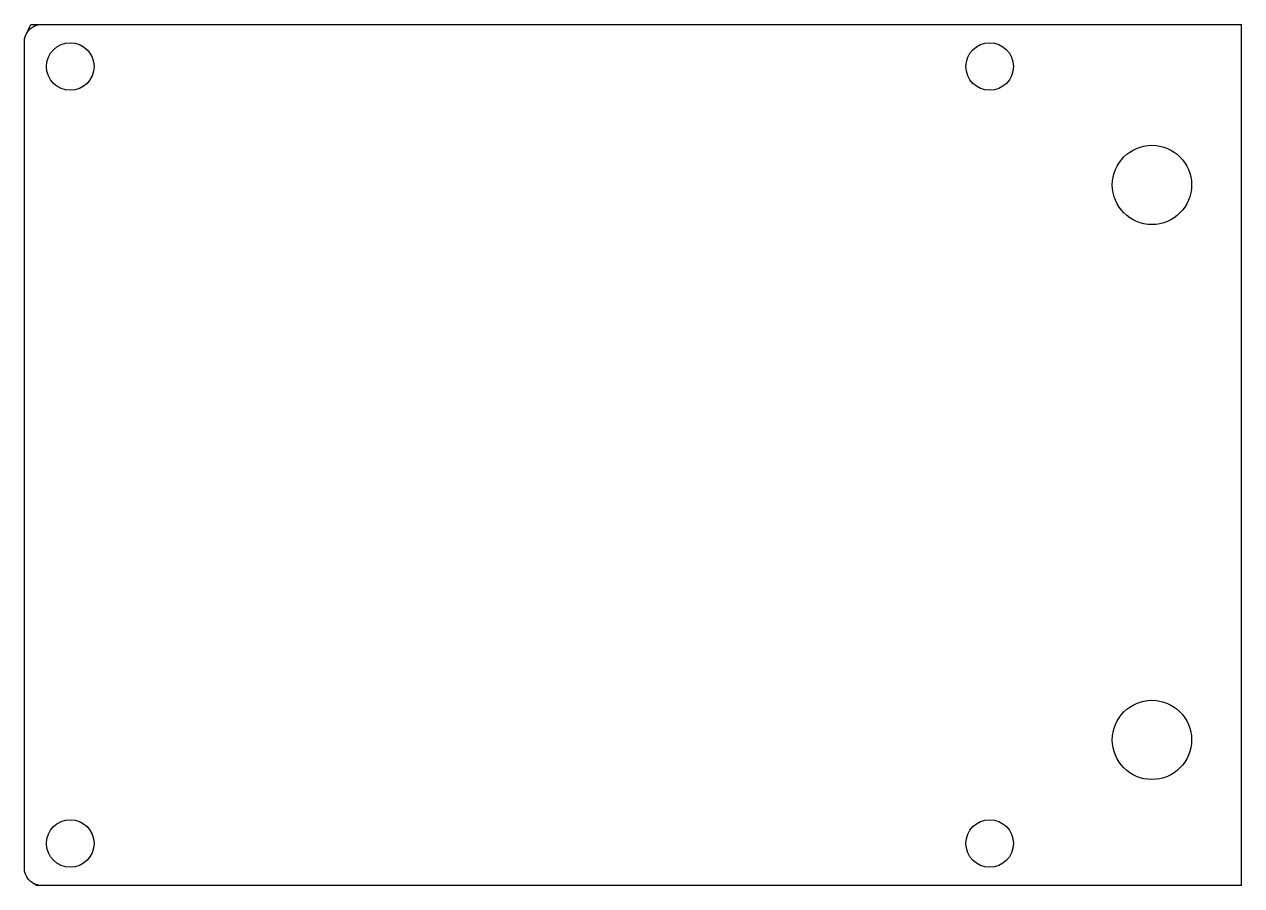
# Model space of a CAD drawing. Header units: millimetres. Extents: x 111.1 to 187.9, y 51.8 to 106.2.
import ezdxf

# ---------------------------------------------------------------- set-up
doc = ezdxf.new("R2010")
doc.units = ezdxf.units.MM
doc.layers.get('0').update_dxf_attribs({"lineweight": 25})
doc.layers.add('Shape', color=7, linetype='Continuous')

msp = doc.modelspace()

# ---------------------------------------------------------------- linework, layer by layer
msp.add_line((187.898, 51.841), (187.898, 106.159))
for centre, radius in [((114, 103.5), 1.5), ((172, 103.5), 1.5), ((182.239, 96.034), 2.5), ((182.239, 61.034), 2.5), ((114, 54.5), 1.5), ((172, 54.5), 1.5)]:
    msp.add_circle(centre, radius)
at = {"layer": 'Shape'}
for p, q in [((111.169, 105.435), (111.507, 106.159)), ((111.495, 105.902), (111.863, 106.159)), ((111.507, 106.159), (187.898, 106.159)), ((111.653, 106.012), (111.968, 106.159)), ((111.826, 106.093), (112.011, 106.142)), ((112.011, 106.142), (112.203, 106.159)), ((111.103, 105.059), (111.119, 105.25)), ((111.119, 105.25), (111.169, 105.435)), ((111.25, 105.609), (111.36, 105.766)), ((111.36, 105.766), (111.495, 105.902)), ((111.103, 52.941), (111.103, 105.059)), ((111.119, 52.75), (111.103, 52.941)), ((111.169, 52.565), (111.119, 52.75)), ((111.25, 52.391), (111.169, 52.565)), ((111.36, 52.234), (111.25, 52.391)), ((111.495, 52.098), (111.36, 52.234)), ((111.862, 51.841), (111.495, 52.098)), ((111.826, 51.907), (111.653, 51.988)), ((112.076, 51.841), (111.826, 51.907)), ((187.898, 51.841), (111.862, 51.841)), ((112.203, 51.841), (112.011, 51.858))]:
    msp.add_line(p, q, dxfattribs=at)

doc.saveas('drawing.dxf')
